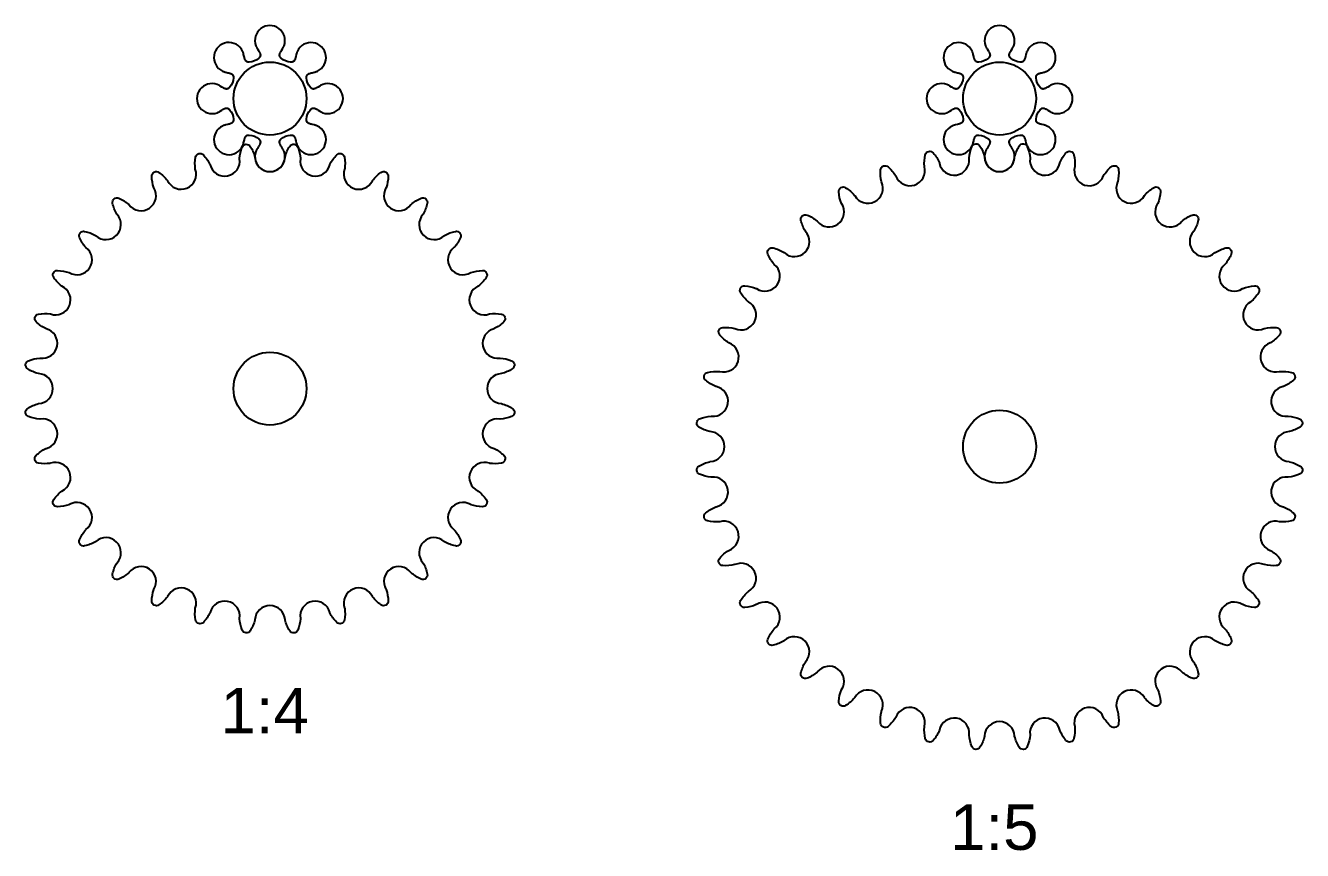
# Model space of a CAD drawing. Extents: x -10 to 1633, y -307 to 264.
# Drawn here: x 201.2 to 341.3, y -115.8 to -25.3 of the extents above; entities that cross this region are included whole.
import ezdxf

# ---------------------------------------------------------------- set-up
doc = ezdxf.new("R2010")
doc.units = 0
doc.layers.add('CNC_FRIENDLY_GEAR_COLLECTI', color=7, linetype='CONTINUOUS')
doc.styles.add('ARIAL_NORMAL', font='txt')

msp = doc.modelspace()

# ---------------------------------------------------------------- linework, layer by layer
at = {"layer": 'CNC_FRIENDLY_GEAR_COLLECTI'}
for points in [[(226.43, -39.1, 1.428148), (229.53, -39.1), (229.52, -39.06), (229.5, -39.02), (229.48, -38.98), (229.46, -38.94), (229.44, -38.89), (229.41, -38.85), (229.36, -38.76), (229.24, -38.57), (229.18, -38.48), (229.15, -38.43), (229.13, -38.38), (229.12, -38.36), (229.11, -38.33), (229.09, -38.31), (229.08, -38.28), (229.08, -38.26), (229.07, -38.24), (229.06, -38.21), (229.06, -38.2), (229.05, -38.19), (229.05, -38.18), (229.05, -38.17), (229.05, -38.16), (229.04, -38.14), (229.04, -38.13), (229.04, -38.12), (229.04, -38.11), (229.04, -38.1), (229.04, -38.09), (229.04, -38.08), (229.04, -38.07), (229.04, -38.06), (229.04, -38.05), (229.04, -38.04), (229.04, -38.02), (229.04, -38.01), (229.04, -38), (229.04, -37.99), (229.04, -37.98), (229.05, -37.97), (229.05, -37.96), (229.05, -37.95), (229.05, -37.94), (229.06, -37.94), (229.06, -37.93), (229.07, -37.92), (229.07, -37.91), (229.07, -37.9), (229.08, -37.89), (229.08, -37.88), (229.09, -37.87), (229.1, -37.86), (229.1, -37.85), (229.11, -37.85), (229.11, -37.84), (229.12, -37.83), (229.13, -37.82), (229.13, -37.81), (229.15, -37.8), (229.16, -37.78), (229.18, -37.76), (229.19, -37.75), (229.21, -37.73, -0.176327), (230.25, -37.3), (230.27, -37.3), (230.3, -37.3), (230.32, -37.3), (230.34, -37.3), (230.36, -37.3), (230.37, -37.3), (230.38, -37.31), (230.39, -37.31), (230.4, -37.31), (230.41, -37.31), (230.42, -37.31), (230.43, -37.32), (230.44, -37.32), (230.45, -37.32), (230.46, -37.32), (230.47, -37.33), (230.48, -37.33), (230.49, -37.33), (230.5, -37.34), (230.51, -37.34), (230.52, -37.35), (230.53, -37.35), (230.54, -37.36), (230.54, -37.36), (230.55, -37.37), (230.56, -37.37), (230.57, -37.38), (230.58, -37.39), (230.59, -37.39), (230.59, -37.4), (230.6, -37.41), (230.61, -37.42), (230.62, -37.42), (230.62, -37.43), (230.63, -37.44), (230.64, -37.45), (230.64, -37.46), (230.65, -37.47), (230.66, -37.48), (230.66, -37.48), (230.67, -37.49), (230.68, -37.5), (230.68, -37.51), (230.69, -37.52), (230.69, -37.54), (230.71, -37.56), (230.72, -37.58), (230.73, -37.6), (230.74, -37.63), (230.75, -37.65), (230.76, -37.68), (230.76, -37.7), (230.78, -37.76), (230.8, -37.81), (230.82, -37.92), (230.87, -38.14), (230.9, -38.24), (230.91, -38.28), (230.92, -38.33), (230.94, -38.37), (230.95, -38.42), (230.97, -38.46), (230.99, -38.5, 1.428148), (233.18, -36.31), (233.14, -36.29), (233.1, -36.27), (233.06, -36.25), (233.01, -36.24), (232.97, -36.23), (232.92, -36.21), (232.82, -36.19), (232.6, -36.14), (232.49, -36.11), (232.44, -36.1), (232.39, -36.08), (232.36, -36.07), (232.34, -36.06), (232.31, -36.05), (232.29, -36.04), (232.26, -36.03), (232.24, -36.02), (232.22, -36.01), (232.21, -36.01), (232.2, -36), (232.19, -35.99), (232.18, -35.99), (232.17, -35.98), (232.16, -35.97), (232.15, -35.97), (232.14, -35.96), (232.13, -35.95), (232.12, -35.95), (232.11, -35.94), (232.11, -35.93), (232.1, -35.93), (232.09, -35.92), (232.08, -35.91), (232.08, -35.9), (232.07, -35.89), (232.06, -35.89), (232.06, -35.88), (232.05, -35.87), (232.05, -35.86), (232.04, -35.85), (232.04, -35.84), (232.03, -35.83), (232.03, -35.83), (232.02, -35.82), (232.02, -35.81), (232.01, -35.8), (232.01, -35.79), (232.01, -35.78), (232, -35.77), (232, -35.76), (232, -35.75), (232, -35.74), (231.99, -35.73), (231.99, -35.72), (231.99, -35.71), (231.99, -35.7), (231.99, -35.69), (231.99, -35.68), (231.99, -35.66), (231.98, -35.63), (231.98, -35.61), (231.99, -35.59), (231.99, -35.57, -0.176327), (232.42, -34.53), (232.43, -34.51), (232.45, -34.49), (232.46, -34.48), (232.48, -34.46), (232.5, -34.45), (232.5, -34.44), (232.51, -34.44), (232.52, -34.43), (232.53, -34.42), (232.54, -34.42), (232.55, -34.41), (232.55, -34.41), (232.56, -34.4), (232.57, -34.4), (232.58, -34.39), (232.59, -34.39), (232.6, -34.38), (232.61, -34.38), (232.62, -34.37), (232.63, -34.37), (232.64, -34.37), (232.65, -34.37), (232.66, -34.36), (232.67, -34.36), (232.68, -34.36), (232.69, -34.36), (232.7, -34.36), (232.71, -34.35), (232.72, -34.35), (232.73, -34.35), (232.74, -34.35), (232.75, -34.35), (232.76, -34.35), (232.77, -34.35), (232.78, -34.35), (232.79, -34.36), (232.8, -34.36), (232.82, -34.36), (232.83, -34.36), (232.84, -34.36), (232.85, -34.36), (232.86, -34.37), (232.87, -34.37), (232.88, -34.37), (232.9, -34.38), (232.92, -34.38), (232.94, -34.39), (232.97, -34.4), (232.99, -34.41), (233.01, -34.42), (233.04, -34.43), (233.06, -34.45), (233.11, -34.47), (233.16, -34.5), (233.26, -34.56), (233.44, -34.68), (233.53, -34.73), (233.58, -34.75), (233.62, -34.78), (233.66, -34.8), (233.7, -34.82), (233.74, -34.83), (233.78, -34.85, 1.428148), (233.78, -31.75), (233.74, -31.76), (233.7, -31.78), (233.66, -31.8), (233.62, -31.82), (233.58, -31.84), (233.53, -31.87), (233.44, -31.92), (233.26, -32.04), (233.16, -32.1), (233.11, -32.13), (233.06, -32.15), (233.04, -32.16), (233.01, -32.18), (232.99, -32.19), (232.97, -32.2), (232.94, -32.21), (232.92, -32.21), (232.9, -32.22), (232.88, -32.23), (232.87, -32.23), (232.86, -32.23), (232.85, -32.23), (232.84, -32.24), (232.83, -32.24), (232.82, -32.24), (232.8, -32.24), (232.79, -32.24), (232.78, -32.24), (232.77, -32.25), (232.76, -32.25), (232.75, -32.25), (232.74, -32.25), (232.73, -32.25), (232.72, -32.24), (232.71, -32.24), (232.7, -32.24), (232.69, -32.24), (232.68, -32.24), (232.67, -32.24), (232.66, -32.24), (232.65, -32.23), (232.64, -32.23), (232.63, -32.23), (232.62, -32.22), (232.61, -32.22), (232.6, -32.22), (232.59, -32.21), (232.58, -32.21), (232.57, -32.2), (232.56, -32.2), (232.55, -32.19), (232.55, -32.19), (232.54, -32.18), (232.53, -32.17), (232.52, -32.17), (232.51, -32.16), (232.5, -32.16), (232.5, -32.15), (232.48, -32.13), (232.46, -32.12), (232.45, -32.1), (232.43, -32.09), (232.42, -32.07, -0.176327), (231.99, -31.03), (231.99, -31.01), (231.98, -30.99), (231.98, -30.96), (231.99, -30.94), (231.99, -30.92), (231.99, -30.91), (231.99, -30.9), (231.99, -30.89), (231.99, -30.88), (231.99, -30.87), (232, -30.86), (232, -30.85), (232, -30.84), (232, -30.83), (232.01, -30.82), (232.01, -30.81), (232.01, -30.8), (232.02, -30.79), (232.02, -30.78), (232.03, -30.77), (232.03, -30.76), (232.04, -30.75), (232.04, -30.75), (232.05, -30.74), (232.05, -30.73), (232.06, -30.72), (232.06, -30.71), (232.07, -30.7), (232.08, -30.7), (232.08, -30.69), (232.09, -30.68), (232.1, -30.67), (232.11, -30.67), (232.11, -30.66), (232.12, -30.65), (232.13, -30.64), (232.14, -30.64), (232.15, -30.63), (232.16, -30.62), (232.17, -30.62), (232.18, -30.61), (232.19, -30.6), (232.2, -30.6), (232.21, -30.59), (232.22, -30.59), (232.24, -30.58), (232.26, -30.56), (232.29, -30.55), (232.31, -30.54), (232.34, -30.53), (232.36, -30.53), (232.39, -30.52), (232.44, -30.5), (232.49, -30.49), (232.6, -30.46), (232.82, -30.41), (232.92, -30.39), (232.97, -30.37), (233.01, -30.36), (233.06, -30.34), (233.1, -30.33), (233.14, -30.31), (233.18, -30.29, 1.428148), (230.99, -28.1), (230.97, -28.14), (230.95, -28.18), (230.94, -28.22), (230.92, -28.27), (230.91, -28.31), (230.9, -28.36), (230.87, -28.46), (230.82, -28.68), (230.8, -28.79), (230.78, -28.84), (230.76, -28.9), (230.76, -28.92), (230.75, -28.95), (230.74, -28.97), (230.73, -29), (230.72, -29.02), (230.71, -29.04), (230.69, -29.06), (230.69, -29.07), (230.68, -29.08), (230.68, -29.09), (230.67, -29.1), (230.66, -29.11), (230.66, -29.12), (230.65, -29.13), (230.64, -29.14), (230.64, -29.15), (230.63, -29.16), (230.62, -29.17), (230.62, -29.18), (230.61, -29.18), (230.6, -29.19), (230.59, -29.2), (230.59, -29.2), (230.58, -29.21), (230.57, -29.22), (230.56, -29.22), (230.55, -29.23), (230.54, -29.24), (230.54, -29.24), (230.53, -29.25), (230.52, -29.25), (230.51, -29.26), (230.5, -29.26), (230.49, -29.26), (230.48, -29.27), (230.47, -29.27), (230.46, -29.27), (230.45, -29.28), (230.44, -29.28), (230.43, -29.28), (230.42, -29.29), (230.41, -29.29), (230.4, -29.29), (230.39, -29.29), (230.38, -29.29), (230.37, -29.29), (230.36, -29.29), (230.34, -29.3), (230.32, -29.3), (230.3, -29.3), (230.27, -29.3), (230.25, -29.3, -0.176327), (229.21, -28.86), (229.19, -28.85), (229.18, -28.83), (229.16, -28.82), (229.15, -28.8), (229.13, -28.79), (229.13, -28.78), (229.12, -28.77), (229.11, -28.76), (229.11, -28.75), (229.1, -28.74), (229.1, -28.74), (229.09, -28.73), (229.08, -28.72), (229.08, -28.71), (229.07, -28.7), (229.07, -28.69), (229.07, -28.68), (229.06, -28.67), (229.06, -28.66), (229.05, -28.65), (229.05, -28.64), (229.05, -28.63), (229.05, -28.62), (229.04, -28.61), (229.04, -28.6), (229.04, -28.59), (229.04, -28.58), (229.04, -28.57), (229.04, -28.56), (229.04, -28.55), (229.04, -28.54), (229.04, -28.53), (229.04, -28.52), (229.04, -28.51), (229.04, -28.5), (229.04, -28.49), (229.04, -28.48), (229.04, -28.47), (229.04, -28.45), (229.05, -28.44), (229.05, -28.43), (229.05, -28.42), (229.05, -28.41), (229.06, -28.4), (229.06, -28.39), (229.07, -28.36), (229.08, -28.34), (229.08, -28.31), (229.09, -28.29), (229.11, -28.27), (229.12, -28.24), (229.13, -28.22), (229.15, -28.17), (229.18, -28.12), (229.24, -28.02), (229.36, -27.84), (229.41, -27.75), (229.44, -27.7), (229.46, -27.66), (229.48, -27.62), (229.5, -27.58), (229.52, -27.54), (229.53, -27.5, 1.428148), (226.43, -27.5), (226.45, -27.54), (226.46, -27.58), (226.48, -27.62), (226.5, -27.66), (226.53, -27.7), (226.55, -27.75), (226.6, -27.84), (226.72, -28.02), (226.78, -28.12), (226.81, -28.17), (226.84, -28.22), (226.85, -28.24), (226.86, -28.27), (226.87, -28.29), (226.88, -28.31), (226.89, -28.34), (226.9, -28.36), (226.9, -28.39), (226.91, -28.4), (226.91, -28.41), (226.91, -28.42), (226.92, -28.43), (226.92, -28.44), (226.92, -28.45), (226.92, -28.47), (226.93, -28.48), (226.93, -28.49), (226.93, -28.5), (226.93, -28.51), (226.93, -28.52), (226.93, -28.53), (226.93, -28.54), (226.93, -28.55), (226.93, -28.56), (226.93, -28.57), (226.93, -28.58), (226.92, -28.59), (226.92, -28.6), (226.92, -28.61), (226.92, -28.62), (226.92, -28.63), (226.91, -28.64), (226.91, -28.65), (226.91, -28.66), (226.9, -28.67), (226.9, -28.68), (226.89, -28.69), (226.89, -28.7), (226.89, -28.71), (226.88, -28.72), (226.88, -28.73), (226.87, -28.74), (226.86, -28.74), (226.86, -28.75), (226.85, -28.76), (226.85, -28.77), (226.84, -28.78), (226.83, -28.79), (226.82, -28.8), (226.8, -28.82), (226.79, -28.83), (226.77, -28.85), (226.76, -28.86, -0.176327), (225.71, -29.3), (225.69, -29.3), (225.67, -29.3), (225.65, -29.3), (225.63, -29.3), (225.6, -29.29), (225.59, -29.29), (225.58, -29.29), (225.57, -29.29), (225.56, -29.29), (225.55, -29.29), (225.54, -29.29), (225.53, -29.28), (225.52, -29.28), (225.51, -29.28), (225.5, -29.27), (225.49, -29.27), (225.48, -29.27), (225.47, -29.26), (225.46, -29.26), (225.46, -29.26), (225.45, -29.25), (225.44, -29.25), (225.43, -29.24), (225.42, -29.24), (225.41, -29.23), (225.4, -29.22), (225.4, -29.22), (225.39, -29.21), (225.38, -29.2), (225.37, -29.2), (225.36, -29.19), (225.36, -29.18), (225.35, -29.18), (225.34, -29.17), (225.33, -29.16), (225.33, -29.15), (225.32, -29.14), (225.31, -29.13), (225.31, -29.12), (225.3, -29.11), (225.29, -29.1), (225.29, -29.09), (225.28, -29.08), (225.28, -29.07), (225.27, -29.06), (225.26, -29.04), (225.25, -29.02), (225.24, -29), (225.23, -28.97), (225.22, -28.95), (225.21, -28.92), (225.2, -28.9), (225.18, -28.84), (225.17, -28.79), (225.14, -28.68), (225.09, -28.46), (225.07, -28.36), (225.06, -28.31), (225.04, -28.27), (225.03, -28.22), (225.01, -28.18), (224.99, -28.14), (224.98, -28.1, 1.428148), (222.78, -30.29), (222.82, -30.31), (222.86, -30.33), (222.91, -30.34), (222.95, -30.36), (223, -30.37), (223.05, -30.39), (223.15, -30.41), (223.36, -30.46), (223.47, -30.49), (223.53, -30.5), (223.58, -30.52), (223.6, -30.53), (223.63, -30.53), (223.65, -30.54), (223.68, -30.55), (223.7, -30.56), (223.72, -30.58), (223.75, -30.59), (223.76, -30.59), (223.77, -30.6), (223.78, -30.6), (223.79, -30.61), (223.8, -30.62), (223.81, -30.62), (223.82, -30.63), (223.82, -30.64), (223.83, -30.64), (223.84, -30.65), (223.85, -30.66), (223.86, -30.67), (223.87, -30.67), (223.87, -30.68), (223.88, -30.69), (223.89, -30.7), (223.89, -30.7), (223.9, -30.71), (223.91, -30.72), (223.91, -30.73), (223.92, -30.74), (223.92, -30.75), (223.93, -30.75), (223.93, -30.76), (223.94, -30.77), (223.94, -30.78), (223.95, -30.79), (223.95, -30.8), (223.95, -30.81), (223.96, -30.82), (223.96, -30.83), (223.96, -30.84), (223.97, -30.85), (223.97, -30.86), (223.97, -30.87), (223.97, -30.88), (223.97, -30.89), (223.98, -30.9), (223.98, -30.91), (223.98, -30.92), (223.98, -30.94), (223.98, -30.96), (223.98, -30.99), (223.98, -31.01), (223.98, -31.03, -0.176327), (223.55, -32.07), (223.53, -32.09), (223.52, -32.1), (223.5, -32.12), (223.49, -32.13), (223.47, -32.15), (223.46, -32.16), (223.45, -32.16), (223.44, -32.17), (223.44, -32.17), (223.43, -32.18), (223.42, -32.19), (223.41, -32.19), (223.4, -32.2), (223.39, -32.2), (223.38, -32.21), (223.37, -32.21), (223.37, -32.22), (223.36, -32.22), (223.35, -32.22), (223.34, -32.23), (223.33, -32.23), (223.32, -32.23), (223.31, -32.24), (223.3, -32.24), (223.29, -32.24), (223.28, -32.24), (223.27, -32.24), (223.26, -32.24), (223.25, -32.24), (223.24, -32.25), (223.23, -32.25), (223.21, -32.25), (223.2, -32.25), (223.19, -32.25), (223.18, -32.24), (223.17, -32.24), (223.16, -32.24), (223.15, -32.24), (223.14, -32.24), (223.13, -32.24), (223.12, -32.23), (223.1, -32.23), (223.09, -32.23), (223.08, -32.23), (223.07, -32.22), (223.05, -32.21), (223.02, -32.21), (223, -32.2), (222.97, -32.19), (222.95, -32.18), (222.93, -32.16), (222.9, -32.15), (222.85, -32.13), (222.8, -32.1), (222.71, -32.04), (222.52, -31.92), (222.43, -31.87), (222.39, -31.84), (222.35, -31.82), (222.3, -31.8), (222.26, -31.78), (222.22, -31.76), (222.18, -31.75, 1.428148), (222.18, -34.85), (222.22, -34.83), (222.26, -34.82), (222.3, -34.8), (222.35, -34.78), (222.39, -34.75), (222.43, -34.73), (222.52, -34.68), (222.71, -34.56), (222.8, -34.5), (222.85, -34.47), (222.9, -34.45), (222.93, -34.43), (222.95, -34.42), (222.97, -34.41), (223, -34.4), (223.02, -34.39), (223.05, -34.38), (223.07, -34.38), (223.08, -34.37), (223.09, -34.37), (223.1, -34.37), (223.12, -34.36), (223.13, -34.36), (223.14, -34.36), (223.15, -34.36), (223.16, -34.36), (223.17, -34.36), (223.18, -34.35), (223.19, -34.35), (223.2, -34.35), (223.21, -34.35), (223.23, -34.35), (223.24, -34.35), (223.25, -34.35), (223.26, -34.35), (223.27, -34.36), (223.28, -34.36), (223.29, -34.36), (223.3, -34.36), (223.31, -34.36), (223.32, -34.37), (223.33, -34.37), (223.34, -34.37), (223.35, -34.37), (223.36, -34.38), (223.37, -34.38), (223.37, -34.39), (223.38, -34.39), (223.39, -34.4), (223.4, -34.4), (223.41, -34.41), (223.42, -34.41), (223.43, -34.42), (223.44, -34.42), (223.44, -34.43), (223.45, -34.44), (223.46, -34.44), (223.47, -34.45), (223.49, -34.46), (223.5, -34.48), (223.52, -34.49), (223.53, -34.51), (223.55, -34.53, -0.176327), (223.98, -35.57), (223.98, -35.59), (223.98, -35.61), (223.98, -35.63), (223.98, -35.66), (223.98, -35.68), (223.98, -35.69), (223.98, -35.7), (223.97, -35.71), (223.97, -35.72), (223.97, -35.73), (223.97, -35.74), (223.97, -35.75), (223.96, -35.76), (223.96, -35.77), (223.96, -35.78), (223.95, -35.79), (223.95, -35.8), (223.95, -35.81), (223.94, -35.82), (223.94, -35.83), (223.93, -35.83), (223.93, -35.84), (223.92, -35.85), (223.92, -35.86), (223.91, -35.87), (223.91, -35.88), (223.9, -35.89), (223.89, -35.89), (223.89, -35.9), (223.88, -35.91), (223.87, -35.92), (223.87, -35.93), (223.86, -35.93), (223.85, -35.94), (223.84, -35.95), (223.83, -35.95), (223.82, -35.96), (223.82, -35.97), (223.81, -35.97), (223.8, -35.98), (223.79, -35.99), (223.78, -35.99), (223.77, -36), (223.76, -36.01), (223.75, -36.01), (223.72, -36.02), (223.7, -36.03), (223.68, -36.04), (223.65, -36.05), (223.63, -36.06), (223.6, -36.07), (223.58, -36.08), (223.53, -36.1), (223.47, -36.11), (223.36, -36.14), (223.15, -36.19), (223.05, -36.21), (223, -36.23), (222.95, -36.24), (222.91, -36.25), (222.86, -36.27), (222.82, -36.29), (222.78, -36.31, 1.428148), (224.98, -38.5), (224.99, -38.46), (225.01, -38.42), (225.03, -38.37), (225.04, -38.33), (225.06, -38.28), (225.07, -38.24), (225.09, -38.14), (225.14, -37.92), (225.17, -37.81), (225.18, -37.76), (225.2, -37.7), (225.21, -37.68), (225.22, -37.65), (225.23, -37.63), (225.24, -37.6), (225.25, -37.58), (225.26, -37.56), (225.27, -37.54), (225.28, -37.52), (225.28, -37.51), (225.29, -37.5), (225.29, -37.49), (225.3, -37.48), (225.31, -37.48), (225.31, -37.47), (225.32, -37.46), (225.33, -37.45), (225.33, -37.44), (225.34, -37.43), (225.35, -37.42), (225.36, -37.42), (225.36, -37.41), (225.37, -37.4), (225.38, -37.39), (225.39, -37.39), (225.4, -37.38), (225.4, -37.37), (225.41, -37.37), (225.42, -37.36), (225.43, -37.36), (225.44, -37.35), (225.45, -37.35), (225.46, -37.34), (225.46, -37.34), (225.47, -37.33), (225.48, -37.33), (225.49, -37.33), (225.5, -37.32), (225.51, -37.32), (225.52, -37.32), (225.53, -37.32), (225.54, -37.31), (225.55, -37.31), (225.56, -37.31), (225.57, -37.31), (225.58, -37.31), (225.59, -37.3), (225.6, -37.3), (225.63, -37.3), (225.65, -37.3), (225.67, -37.3), (225.69, -37.3), (225.71, -37.3, -0.176327), (226.76, -37.73), (226.77, -37.75), (226.79, -37.76), (226.8, -37.78), (226.82, -37.8), (226.83, -37.81), (226.84, -37.82), (226.85, -37.83), (226.85, -37.84), (226.86, -37.85), (226.86, -37.85), (226.87, -37.86), (226.88, -37.87), (226.88, -37.88), (226.89, -37.89), (226.89, -37.9), (226.89, -37.91), (226.9, -37.92), (226.9, -37.93), (226.91, -37.94), (226.91, -37.94), (226.91, -37.95), (226.92, -37.96), (226.92, -37.97), (226.92, -37.98), (226.92, -37.99), (226.92, -38), (226.93, -38.01), (226.93, -38.02), (226.93, -38.04), (226.93, -38.05), (226.93, -38.06), (226.93, -38.07), (226.93, -38.08), (226.93, -38.09), (226.93, -38.1), (226.93, -38.11), (226.93, -38.12), (226.92, -38.13), (226.92, -38.14), (226.92, -38.16), (226.92, -38.17), (226.91, -38.18), (226.91, -38.19), (226.91, -38.2), (226.9, -38.21), (226.9, -38.24), (226.89, -38.26), (226.88, -38.28), (226.87, -38.31), (226.86, -38.33), (226.85, -38.36), (226.84, -38.38), (226.81, -38.43), (226.78, -38.48), (226.72, -38.57), (226.6, -38.76), (226.55, -38.85), (226.53, -38.89), (226.5, -38.94), (226.48, -38.98), (226.46, -39.02), (226.45, -39.06)], [(306.48, -39.1, 1.428148), (309.58, -39.1), (309.56, -39.06), (309.55, -39.02), (309.53, -38.98), (309.51, -38.94), (309.49, -38.89), (309.46, -38.85), (309.41, -38.76), (309.29, -38.57), (309.23, -38.48), (309.2, -38.43), (309.18, -38.38), (309.16, -38.36), (309.15, -38.33), (309.14, -38.31), (309.13, -38.28), (309.12, -38.26), (309.12, -38.24), (309.11, -38.21), (309.1, -38.2), (309.1, -38.19), (309.1, -38.18), (309.1, -38.17), (309.09, -38.16), (309.09, -38.14), (309.09, -38.13), (309.09, -38.12), (309.09, -38.11), (309.08, -38.1), (309.08, -38.09), (309.08, -38.08), (309.08, -38.07), (309.08, -38.06), (309.08, -38.05), (309.08, -38.04), (309.09, -38.02), (309.09, -38.01), (309.09, -38), (309.09, -37.99), (309.09, -37.98), (309.09, -37.97), (309.1, -37.96), (309.1, -37.95), (309.1, -37.94), (309.11, -37.94), (309.11, -37.93), (309.11, -37.92), (309.12, -37.91), (309.12, -37.9), (309.13, -37.89), (309.13, -37.88), (309.14, -37.87), (309.14, -37.86), (309.15, -37.85), (309.15, -37.85), (309.16, -37.84), (309.17, -37.83), (309.17, -37.82), (309.18, -37.81), (309.19, -37.8), (309.21, -37.78), (309.22, -37.76), (309.24, -37.75), (309.26, -37.73, -0.176327), (310.3, -37.3), (310.32, -37.3), (310.34, -37.3), (310.36, -37.3), (310.39, -37.3), (310.41, -37.3), (310.42, -37.3), (310.43, -37.31), (310.44, -37.31), (310.45, -37.31), (310.46, -37.31), (310.47, -37.31), (310.48, -37.32), (310.49, -37.32), (310.5, -37.32), (310.51, -37.32), (310.52, -37.33), (310.53, -37.33), (310.54, -37.33), (310.55, -37.34), (310.56, -37.34), (310.57, -37.35), (310.57, -37.35), (310.58, -37.36), (310.59, -37.36), (310.6, -37.37), (310.61, -37.37), (310.62, -37.38), (310.63, -37.39), (310.63, -37.39), (310.64, -37.4), (310.65, -37.41), (310.66, -37.42), (310.66, -37.42), (310.67, -37.43), (310.68, -37.44), (310.69, -37.45), (310.69, -37.46), (310.7, -37.47), (310.71, -37.48), (310.71, -37.48), (310.72, -37.49), (310.72, -37.5), (310.73, -37.51), (310.74, -37.52), (310.74, -37.54), (310.75, -37.56), (310.76, -37.58), (310.78, -37.6), (310.78, -37.63), (310.79, -37.65), (310.8, -37.68), (310.81, -37.7), (310.83, -37.76), (310.84, -37.81), (310.87, -37.92), (310.92, -38.14), (310.94, -38.24), (310.96, -38.28), (310.97, -38.33), (310.99, -38.37), (311, -38.42), (311.02, -38.46), (311.04, -38.5, 1.428148), (313.23, -36.31), (313.19, -36.29), (313.15, -36.27), (313.11, -36.25), (313.06, -36.24), (313.02, -36.23), (312.97, -36.21), (312.87, -36.19), (312.65, -36.14), (312.54, -36.11), (312.49, -36.1), (312.43, -36.08), (312.41, -36.07), (312.38, -36.06), (312.36, -36.05), (312.33, -36.04), (312.31, -36.03), (312.29, -36.02), (312.27, -36.01), (312.26, -36.01), (312.25, -36), (312.24, -35.99), (312.23, -35.99), (312.22, -35.98), (312.21, -35.97), (312.2, -35.97), (312.19, -35.96), (312.18, -35.95), (312.17, -35.95), (312.16, -35.94), (312.15, -35.93), (312.15, -35.93), (312.14, -35.92), (312.13, -35.91), (312.12, -35.9), (312.12, -35.89), (312.11, -35.89), (312.1, -35.88), (312.1, -35.87), (312.09, -35.86), (312.09, -35.85), (312.08, -35.84), (312.08, -35.83), (312.07, -35.83), (312.07, -35.82), (312.06, -35.81), (312.06, -35.8), (312.06, -35.79), (312.05, -35.78), (312.05, -35.77), (312.05, -35.76), (312.05, -35.75), (312.04, -35.74), (312.04, -35.73), (312.04, -35.72), (312.04, -35.71), (312.04, -35.7), (312.04, -35.69), (312.03, -35.68), (312.03, -35.66), (312.03, -35.63), (312.03, -35.61), (312.03, -35.59), (312.03, -35.57, -0.176327), (312.47, -34.53), (312.48, -34.51), (312.5, -34.49), (312.51, -34.48), (312.53, -34.46), (312.54, -34.45), (312.55, -34.44), (312.56, -34.44), (312.57, -34.43), (312.58, -34.42), (312.58, -34.42), (312.59, -34.41), (312.6, -34.41), (312.61, -34.4), (312.62, -34.4), (312.63, -34.39), (312.64, -34.39), (312.65, -34.38), (312.66, -34.38), (312.67, -34.37), (312.68, -34.37), (312.69, -34.37), (312.7, -34.37), (312.7, -34.36), (312.71, -34.36), (312.72, -34.36), (312.74, -34.36), (312.75, -34.36), (312.76, -34.35), (312.77, -34.35), (312.78, -34.35), (312.79, -34.35), (312.8, -34.35), (312.81, -34.35), (312.82, -34.35), (312.83, -34.35), (312.84, -34.36), (312.85, -34.36), (312.86, -34.36), (312.87, -34.36), (312.89, -34.36), (312.9, -34.36), (312.91, -34.37), (312.92, -34.37), (312.93, -34.37), (312.94, -34.38), (312.97, -34.38), (312.99, -34.39), (313.01, -34.4), (313.04, -34.41), (313.06, -34.42), (313.09, -34.43), (313.11, -34.45), (313.16, -34.47), (313.21, -34.5), (313.31, -34.56), (313.49, -34.68), (313.58, -34.73), (313.62, -34.75), (313.67, -34.78), (313.71, -34.8), (313.75, -34.82), (313.79, -34.83), (313.83, -34.85, 1.428148), (313.83, -31.75), (313.79, -31.76), (313.75, -31.78), (313.71, -31.8), (313.67, -31.82), (313.62, -31.84), (313.58, -31.87), (313.49, -31.92), (313.31, -32.04), (313.21, -32.1), (313.16, -32.13), (313.11, -32.15), (313.09, -32.16), (313.06, -32.18), (313.04, -32.19), (313.01, -32.2), (312.99, -32.21), (312.97, -32.21), (312.94, -32.22), (312.93, -32.23), (312.92, -32.23), (312.91, -32.23), (312.9, -32.23), (312.89, -32.24), (312.87, -32.24), (312.86, -32.24), (312.85, -32.24), (312.84, -32.24), (312.83, -32.24), (312.82, -32.25), (312.81, -32.25), (312.8, -32.25), (312.79, -32.25), (312.78, -32.25), (312.77, -32.24), (312.76, -32.24), (312.75, -32.24), (312.74, -32.24), (312.72, -32.24), (312.71, -32.24), (312.7, -32.24), (312.7, -32.23), (312.69, -32.23), (312.68, -32.23), (312.67, -32.22), (312.66, -32.22), (312.65, -32.22), (312.64, -32.21), (312.63, -32.21), (312.62, -32.2), (312.61, -32.2), (312.6, -32.19), (312.59, -32.19), (312.58, -32.18), (312.58, -32.17), (312.57, -32.17), (312.56, -32.16), (312.55, -32.16), (312.54, -32.15), (312.53, -32.13), (312.51, -32.12), (312.5, -32.1), (312.48, -32.09), (312.47, -32.07, -0.176327), (312.03, -31.03), (312.03, -31.01), (312.03, -30.99), (312.03, -30.96), (312.03, -30.94), (312.03, -30.92), (312.04, -30.91), (312.04, -30.9), (312.04, -30.89), (312.04, -30.88), (312.04, -30.87), (312.04, -30.86), (312.05, -30.85), (312.05, -30.84), (312.05, -30.83), (312.05, -30.82), (312.06, -30.81), (312.06, -30.8), (312.06, -30.79), (312.07, -30.78), (312.07, -30.77), (312.08, -30.76), (312.08, -30.75), (312.09, -30.75), (312.09, -30.74), (312.1, -30.73), (312.1, -30.72), (312.11, -30.71), (312.12, -30.7), (312.12, -30.7), (312.13, -30.69), (312.14, -30.68), (312.15, -30.67), (312.15, -30.67), (312.16, -30.66), (312.17, -30.65), (312.18, -30.64), (312.19, -30.64), (312.2, -30.63), (312.21, -30.62), (312.22, -30.62), (312.23, -30.61), (312.24, -30.6), (312.25, -30.6), (312.26, -30.59), (312.27, -30.59), (312.29, -30.58), (312.31, -30.56), (312.33, -30.55), (312.36, -30.54), (312.38, -30.53), (312.41, -30.53), (312.43, -30.52), (312.49, -30.5), (312.54, -30.49), (312.65, -30.46), (312.87, -30.41), (312.97, -30.39), (313.02, -30.37), (313.06, -30.36), (313.11, -30.34), (313.15, -30.33), (313.19, -30.31), (313.23, -30.29, 1.428148), (311.04, -28.1), (311.02, -28.14), (311, -28.18), (310.99, -28.22), (310.97, -28.27), (310.96, -28.31), (310.94, -28.36), (310.92, -28.46), (310.87, -28.68), (310.84, -28.79), (310.83, -28.84), (310.81, -28.9), (310.8, -28.92), (310.79, -28.95), (310.78, -28.97), (310.78, -29), (310.76, -29.02), (310.75, -29.04), (310.74, -29.06), (310.74, -29.07), (310.73, -29.08), (310.72, -29.09), (310.72, -29.1), (310.71, -29.11), (310.71, -29.12), (310.7, -29.13), (310.69, -29.14), (310.69, -29.15), (310.68, -29.16), (310.67, -29.17), (310.66, -29.18), (310.66, -29.18), (310.65, -29.19), (310.64, -29.2), (310.63, -29.2), (310.63, -29.21), (310.62, -29.22), (310.61, -29.22), (310.6, -29.23), (310.59, -29.24), (310.58, -29.24), (310.57, -29.25), (310.57, -29.25), (310.56, -29.26), (310.55, -29.26), (310.54, -29.26), (310.53, -29.27), (310.52, -29.27), (310.51, -29.27), (310.5, -29.28), (310.49, -29.28), (310.48, -29.28), (310.47, -29.29), (310.46, -29.29), (310.45, -29.29), (310.44, -29.29), (310.43, -29.29), (310.42, -29.29), (310.41, -29.29), (310.39, -29.3), (310.36, -29.3), (310.34, -29.3), (310.32, -29.3), (310.3, -29.3, -0.176327), (309.26, -28.86), (309.24, -28.85), (309.22, -28.83), (309.21, -28.82), (309.19, -28.8), (309.18, -28.79), (309.17, -28.78), (309.17, -28.77), (309.16, -28.76), (309.15, -28.75), (309.15, -28.74), (309.14, -28.74), (309.14, -28.73), (309.13, -28.72), (309.13, -28.71), (309.12, -28.7), (309.12, -28.69), (309.11, -28.68), (309.11, -28.67), (309.11, -28.66), (309.1, -28.65), (309.1, -28.64), (309.1, -28.63), (309.09, -28.62), (309.09, -28.61), (309.09, -28.6), (309.09, -28.59), (309.09, -28.58), (309.09, -28.57), (309.08, -28.56), (309.08, -28.55), (309.08, -28.54), (309.08, -28.53), (309.08, -28.52), (309.08, -28.51), (309.08, -28.5), (309.09, -28.49), (309.09, -28.48), (309.09, -28.47), (309.09, -28.45), (309.09, -28.44), (309.1, -28.43), (309.1, -28.42), (309.1, -28.41), (309.1, -28.4), (309.11, -28.39), (309.12, -28.36), (309.12, -28.34), (309.13, -28.31), (309.14, -28.29), (309.15, -28.27), (309.16, -28.24), (309.18, -28.22), (309.2, -28.17), (309.23, -28.12), (309.29, -28.02), (309.41, -27.84), (309.46, -27.75), (309.49, -27.7), (309.51, -27.66), (309.53, -27.62), (309.55, -27.58), (309.56, -27.54), (309.58, -27.5, 1.428148), (306.48, -27.5), (306.5, -27.54), (306.51, -27.58), (306.53, -27.62), (306.55, -27.66), (306.57, -27.7), (306.6, -27.75), (306.65, -27.84), (306.77, -28.02), (306.83, -28.12), (306.86, -28.17), (306.88, -28.22), (306.9, -28.24), (306.91, -28.27), (306.92, -28.29), (306.93, -28.31), (306.94, -28.34), (306.95, -28.36), (306.95, -28.39), (306.96, -28.4), (306.96, -28.41), (306.96, -28.42), (306.96, -28.43), (306.97, -28.44), (306.97, -28.45), (306.97, -28.47), (306.97, -28.48), (306.97, -28.49), (306.98, -28.5), (306.98, -28.51), (306.98, -28.52), (306.98, -28.53), (306.98, -28.54), (306.98, -28.55), (306.98, -28.56), (306.98, -28.57), (306.97, -28.58), (306.97, -28.59), (306.97, -28.6), (306.97, -28.61), (306.97, -28.62), (306.96, -28.63), (306.96, -28.64), (306.96, -28.65), (306.95, -28.66), (306.95, -28.67), (306.95, -28.68), (306.94, -28.69), (306.94, -28.7), (306.93, -28.71), (306.93, -28.72), (306.92, -28.73), (306.92, -28.74), (306.91, -28.74), (306.91, -28.75), (306.9, -28.76), (306.89, -28.77), (306.89, -28.78), (306.88, -28.79), (306.87, -28.8), (306.85, -28.82), (306.84, -28.83), (306.82, -28.85), (306.8, -28.86, -0.176327), (305.76, -29.3), (305.74, -29.3), (305.72, -29.3), (305.7, -29.3), (305.67, -29.3), (305.65, -29.29), (305.64, -29.29), (305.63, -29.29), (305.62, -29.29), (305.61, -29.29), (305.6, -29.29), (305.59, -29.29), (305.58, -29.28), (305.57, -29.28), (305.56, -29.28), (305.55, -29.27), (305.54, -29.27), (305.53, -29.27), (305.52, -29.26), (305.51, -29.26), (305.5, -29.26), (305.49, -29.25), (305.49, -29.25), (305.48, -29.24), (305.47, -29.24), (305.46, -29.23), (305.45, -29.22), (305.44, -29.22), (305.43, -29.21), (305.43, -29.2), (305.42, -29.2), (305.41, -29.19), (305.4, -29.18), (305.4, -29.18), (305.39, -29.17), (305.38, -29.16), (305.37, -29.15), (305.37, -29.14), (305.36, -29.13), (305.35, -29.12), (305.35, -29.11), (305.34, -29.1), (305.34, -29.09), (305.33, -29.08), (305.32, -29.07), (305.32, -29.06), (305.31, -29.04), (305.3, -29.02), (305.29, -29), (305.28, -28.97), (305.27, -28.95), (305.26, -28.92), (305.25, -28.9), (305.23, -28.84), (305.22, -28.79), (305.19, -28.68), (305.14, -28.46), (305.12, -28.36), (305.1, -28.31), (305.09, -28.27), (305.07, -28.22), (305.06, -28.18), (305.04, -28.14), (305.02, -28.1, 1.428148), (302.83, -30.29), (302.87, -30.31), (302.91, -30.33), (302.95, -30.34), (303, -30.36), (303.05, -30.37), (303.09, -30.39), (303.19, -30.41), (303.41, -30.46), (303.52, -30.49), (303.57, -30.5), (303.63, -30.52), (303.65, -30.53), (303.68, -30.53), (303.7, -30.54), (303.73, -30.55), (303.75, -30.56), (303.77, -30.58), (303.79, -30.59), (303.8, -30.59), (303.81, -30.6), (303.83, -30.6), (303.83, -30.61), (303.84, -30.62), (303.85, -30.62), (303.86, -30.63), (303.87, -30.64), (303.88, -30.64), (303.89, -30.65), (303.9, -30.66), (303.91, -30.67), (303.91, -30.67), (303.92, -30.68), (303.93, -30.69), (303.94, -30.7), (303.94, -30.7), (303.95, -30.71), (303.96, -30.72), (303.96, -30.73), (303.97, -30.74), (303.97, -30.75), (303.98, -30.75), (303.98, -30.76), (303.99, -30.77), (303.99, -30.78), (304, -30.79), (304, -30.8), (304, -30.81), (304.01, -30.82), (304.01, -30.83), (304.01, -30.84), (304.01, -30.85), (304.02, -30.86), (304.02, -30.87), (304.02, -30.88), (304.02, -30.89), (304.02, -30.9), (304.02, -30.91), (304.03, -30.92), (304.03, -30.94), (304.03, -30.96), (304.03, -30.99), (304.03, -31.01), (304.03, -31.03, -0.176327), (303.59, -32.07), (303.58, -32.09), (303.56, -32.1), (303.55, -32.12), (303.53, -32.13), (303.52, -32.15), (303.51, -32.16), (303.5, -32.16), (303.49, -32.17), (303.48, -32.17), (303.48, -32.18), (303.47, -32.19), (303.46, -32.19), (303.45, -32.2), (303.44, -32.2), (303.43, -32.21), (303.42, -32.21), (303.41, -32.22), (303.4, -32.22), (303.39, -32.22), (303.38, -32.23), (303.37, -32.23), (303.37, -32.23), (303.36, -32.24), (303.35, -32.24), (303.34, -32.24), (303.33, -32.24), (303.31, -32.24), (303.3, -32.24), (303.29, -32.24), (303.28, -32.25), (303.27, -32.25), (303.26, -32.25), (303.25, -32.25), (303.24, -32.25), (303.23, -32.24), (303.22, -32.24), (303.21, -32.24), (303.2, -32.24), (303.19, -32.24), (303.17, -32.24), (303.16, -32.23), (303.15, -32.23), (303.14, -32.23), (303.13, -32.23), (303.12, -32.22), (303.09, -32.21), (303.07, -32.21), (303.05, -32.2), (303.02, -32.19), (303, -32.18), (302.97, -32.16), (302.95, -32.15), (302.9, -32.13), (302.85, -32.1), (302.76, -32.04), (302.57, -31.92), (302.48, -31.87), (302.44, -31.84), (302.39, -31.82), (302.35, -31.8), (302.31, -31.78), (302.27, -31.76), (302.23, -31.75, 1.428148), (302.23, -34.85), (302.27, -34.83), (302.31, -34.82), (302.35, -34.8), (302.39, -34.78), (302.44, -34.75), (302.48, -34.73), (302.57, -34.68), (302.76, -34.56), (302.85, -34.5), (302.9, -34.47), (302.95, -34.45), (302.97, -34.43), (303, -34.42), (303.02, -34.41), (303.05, -34.4), (303.07, -34.39), (303.09, -34.38), (303.12, -34.38), (303.13, -34.37), (303.14, -34.37), (303.15, -34.37), (303.16, -34.36), (303.17, -34.36), (303.19, -34.36), (303.2, -34.36), (303.21, -34.36), (303.22, -34.36), (303.23, -34.35), (303.24, -34.35), (303.25, -34.35), (303.26, -34.35), (303.27, -34.35), (303.28, -34.35), (303.29, -34.35), (303.3, -34.35), (303.31, -34.36), (303.33, -34.36), (303.34, -34.36), (303.35, -34.36), (303.36, -34.36), (303.37, -34.37), (303.37, -34.37), (303.38, -34.37), (303.39, -34.37), (303.4, -34.38), (303.41, -34.38), (303.42, -34.39), (303.43, -34.39), (303.44, -34.4), (303.45, -34.4), (303.46, -34.41), (303.47, -34.41), (303.48, -34.42), (303.48, -34.42), (303.49, -34.43), (303.5, -34.44), (303.51, -34.44), (303.52, -34.45), (303.53, -34.46), (303.55, -34.48), (303.56, -34.49), (303.58, -34.51), (303.59, -34.53, -0.176327), (304.03, -35.57), (304.03, -35.59), (304.03, -35.61), (304.03, -35.63), (304.03, -35.66), (304.03, -35.68), (304.02, -35.69), (304.02, -35.7), (304.02, -35.71), (304.02, -35.72), (304.02, -35.73), (304.02, -35.74), (304.01, -35.75), (304.01, -35.76), (304.01, -35.77), (304.01, -35.78), (304, -35.79), (304, -35.8), (304, -35.81), (303.99, -35.82), (303.99, -35.83), (303.98, -35.83), (303.98, -35.84), (303.97, -35.85), (303.97, -35.86), (303.96, -35.87), (303.96, -35.88), (303.95, -35.89), (303.94, -35.89), (303.94, -35.9), (303.93, -35.91), (303.92, -35.92), (303.91, -35.93), (303.91, -35.93), (303.9, -35.94), (303.89, -35.95), (303.88, -35.95), (303.87, -35.96), (303.86, -35.97), (303.85, -35.97), (303.84, -35.98), (303.83, -35.99), (303.83, -35.99), (303.81, -36), (303.8, -36.01), (303.79, -36.01), (303.77, -36.02), (303.75, -36.03), (303.73, -36.04), (303.7, -36.05), (303.68, -36.06), (303.65, -36.07), (303.63, -36.08), (303.57, -36.1), (303.52, -36.11), (303.41, -36.14), (303.19, -36.19), (303.09, -36.21), (303.05, -36.23), (303, -36.24), (302.95, -36.25), (302.91, -36.27), (302.87, -36.29), (302.83, -36.31, 1.428148), (305.02, -38.5), (305.04, -38.46), (305.06, -38.42), (305.07, -38.37), (305.09, -38.33), (305.1, -38.28), (305.12, -38.24), (305.14, -38.14), (305.19, -37.92), (305.22, -37.81), (305.23, -37.76), (305.25, -37.7), (305.26, -37.68), (305.27, -37.65), (305.28, -37.63), (305.29, -37.6), (305.3, -37.58), (305.31, -37.56), (305.32, -37.54), (305.32, -37.52), (305.33, -37.51), (305.34, -37.5), (305.34, -37.49), (305.35, -37.48), (305.35, -37.48), (305.36, -37.47), (305.37, -37.46), (305.37, -37.45), (305.38, -37.44), (305.39, -37.43), (305.4, -37.42), (305.4, -37.42), (305.41, -37.41), (305.42, -37.4), (305.43, -37.39), (305.43, -37.39), (305.44, -37.38), (305.45, -37.37), (305.46, -37.37), (305.47, -37.36), (305.48, -37.36), (305.49, -37.35), (305.49, -37.35), (305.5, -37.34), (305.51, -37.34), (305.52, -37.33), (305.53, -37.33), (305.54, -37.33), (305.55, -37.32), (305.56, -37.32), (305.57, -37.32), (305.58, -37.32), (305.59, -37.31), (305.6, -37.31), (305.61, -37.31), (305.62, -37.31), (305.63, -37.31), (305.64, -37.3), (305.65, -37.3), (305.67, -37.3), (305.7, -37.3), (305.72, -37.3), (305.74, -37.3), (305.76, -37.3, -0.176327), (306.8, -37.73), (306.82, -37.75), (306.84, -37.76), (306.85, -37.78), (306.87, -37.8), (306.88, -37.81), (306.89, -37.82), (306.89, -37.83), (306.9, -37.84), (306.91, -37.85), (306.91, -37.85), (306.92, -37.86), (306.92, -37.87), (306.93, -37.88), (306.93, -37.89), (306.94, -37.9), (306.94, -37.91), (306.95, -37.92), (306.95, -37.93), (306.95, -37.94), (306.96, -37.94), (306.96, -37.95), (306.96, -37.96), (306.97, -37.97), (306.97, -37.98), (306.97, -37.99), (306.97, -38), (306.97, -38.01), (306.98, -38.02), (306.98, -38.04), (306.98, -38.05), (306.98, -38.06), (306.98, -38.07), (306.98, -38.08), (306.98, -38.09), (306.98, -38.1), (306.97, -38.11), (306.97, -38.12), (306.97, -38.13), (306.97, -38.14), (306.97, -38.16), (306.96, -38.17), (306.96, -38.18), (306.96, -38.19), (306.96, -38.2), (306.95, -38.21), (306.95, -38.24), (306.94, -38.26), (306.93, -38.28), (306.92, -38.31), (306.91, -38.33), (306.9, -38.36), (306.88, -38.38), (306.86, -38.43), (306.83, -38.48), (306.77, -38.57), (306.65, -38.76), (306.6, -38.85), (306.57, -38.89), (306.55, -38.94), (306.53, -38.98), (306.51, -39.02), (306.5, -39.06)], [(219.79, -89.21, 0.951541), (216.75, -87.95), (216.73, -87.97, -0.081657), (215.8, -88.86, -0.623119), (215.02, -88.44, -0.081657), (215.24, -87.18), (215.25, -87.15, 0.951541), (212.51, -85.32), (212.49, -85.34, -0.081657), (211.41, -86.03, -0.623119), (210.72, -85.46, -0.081657), (211.18, -84.27), (211.2, -84.24, 0.951541), (208.87, -81.91), (208.84, -81.93, -0.081657), (207.65, -82.39, -0.623119), (207.08, -81.71, -0.081657), (207.77, -80.62), (207.79, -80.6, 0.951541), (205.96, -77.86), (205.94, -77.87, -0.081657), (204.67, -78.09, -0.623119), (204.25, -77.31, -0.081657), (205.14, -76.38), (205.16, -76.37, 0.951541), (203.9, -73.32), (203.87, -73.33, -0.081657), (202.59, -73.3, -0.623119), (202.33, -72.45, -0.081657), (203.38, -71.71), (203.41, -71.7, 0.951541), (202.77, -68.47), (202.74, -68.47, -0.081657), (201.49, -68.19, -0.623119), (201.4, -67.3, -0.081657), (202.57, -66.78), (202.6, -66.78, 0.951541), (202.6, -63.48), (202.57, -63.48, -0.081657), (201.4, -62.96, -0.623119), (201.49, -62.07, -0.081657), (202.74, -61.79), (202.77, -61.79, 0.951541), (203.41, -58.56), (203.38, -58.55, -0.081657), (202.33, -57.81, -0.623119), (202.59, -56.96, -0.081657), (203.87, -56.93), (203.9, -56.94, 0.951541), (205.16, -53.89), (205.14, -53.88, -0.081657), (204.25, -52.95, -0.623119), (204.67, -52.17, -0.081657), (205.94, -52.39), (205.96, -52.4, 0.951541), (207.79, -49.66), (207.77, -49.64, -0.081657), (207.08, -48.55, -0.623119), (207.65, -47.87, -0.081657), (208.84, -48.33), (208.87, -48.35, 0.951541), (211.2, -46.02), (211.18, -45.99, -0.081657), (210.72, -44.8, -0.623119), (211.41, -44.23, -0.081657), (212.49, -44.92), (212.51, -44.94, 0.951541), (215.25, -43.11), (215.24, -43.08, -0.081657), (215.02, -41.82, -0.623119), (215.8, -41.4, -0.081657), (216.73, -42.29), (216.75, -42.31, 0.951541), (219.79, -41.05), (219.79, -41.02, -0.081657), (219.82, -39.74, -0.623119), (220.67, -39.48, -0.081657), (221.4, -40.53), (221.41, -40.56, 0.951541), (224.65, -39.91), (224.65, -39.88, -0.081657), (224.93, -38.63, -0.623119), (225.81, -38.55, -0.081657), (226.33, -39.72), (226.33, -39.75, 0.951541), (229.63, -39.75), (229.64, -39.72, -0.081657), (230.15, -38.55, -0.623119), (231.04, -38.63, -0.081657), (231.32, -39.88), (231.32, -39.91, 0.951541), (234.55, -40.56), (234.56, -40.53, -0.081657), (235.3, -39.48, -0.623119), (236.15, -39.74, -0.081657), (236.18, -41.02), (236.17, -41.05, 0.951541), (239.22, -42.31), (239.23, -42.29, -0.081657), (240.16, -41.4, -0.623119), (240.95, -41.82, -0.081657), (240.73, -43.08), (240.71, -43.11, 0.951541), (243.45, -44.94), (243.47, -44.92, -0.081657), (244.56, -44.23, -0.623119), (245.24, -44.8, -0.081657), (244.78, -45.99), (244.77, -46.02, 0.951541), (247.1, -48.35), (247.12, -48.33, -0.081657), (248.32, -47.87, -0.623119), (248.88, -48.55, -0.081657), (248.19, -49.64), (248.17, -49.66, 0.951541), (250, -52.4), (250.03, -52.39, -0.081657), (251.29, -52.17, -0.623119), (251.71, -52.95, -0.081657), (250.83, -53.88), (250.8, -53.89, 0.951541), (252.06, -56.94), (252.09, -56.93, -0.081657), (253.37, -56.96, -0.623119), (253.63, -57.81, -0.081657), (252.58, -58.55), (252.56, -58.56, 0.951541), (253.2, -61.79), (253.23, -61.79, -0.081657), (254.48, -62.07, -0.623119), (254.57, -62.96, -0.081657), (253.39, -63.48), (253.37, -63.48, 0.951541), (253.37, -66.78), (253.39, -66.78, -0.081657), (254.57, -67.3, -0.623119), (254.48, -68.19, -0.081657), (253.23, -68.47), (253.2, -68.47, 0.951541), (252.56, -71.7), (252.58, -71.71, -0.081657), (253.63, -72.45, -0.623119), (253.37, -73.3, -0.081657), (252.09, -73.33), (252.06, -73.32, 0.951541), (250.8, -76.37), (250.83, -76.38, -0.081657), (251.71, -77.31, -0.623119), (251.29, -78.09, -0.081657), (250.03, -77.87), (250, -77.86, 0.951541), (248.17, -80.6), (248.19, -80.62, -0.081657), (248.88, -81.71, -0.623119), (248.32, -82.39, -0.081657), (247.12, -81.93), (247.1, -81.91, 0.951541), (244.77, -84.24), (244.78, -84.27, -0.081657), (245.24, -85.46, -0.623119), (244.56, -86.03, -0.081657), (243.47, -85.34), (243.45, -85.32, 0.951541), (240.71, -87.15), (240.73, -87.18, -0.081657), (240.95, -88.44, -0.623119), (240.16, -88.86, -0.081657), (239.23, -87.97), (239.22, -87.95, 0.951541), (236.17, -89.21), (236.18, -89.24, -0.081657), (236.15, -90.52, -0.623119), (235.3, -90.78, -0.081657), (234.56, -89.73), (234.55, -89.7, 0.951541), (231.32, -90.35), (231.32, -90.38, -0.081657), (231.04, -91.63, -0.623119), (230.15, -91.71, -0.081657), (229.64, -90.54), (229.63, -90.51, 0.951541), (226.33, -90.51), (226.33, -90.54, -0.081657), (225.81, -91.71, -0.623119), (224.93, -91.63, -0.081657), (224.65, -90.38), (224.65, -90.35, 0.951541), (221.41, -89.7), (221.4, -89.73, -0.081657), (220.67, -90.78, -0.623119), (219.82, -90.52, -0.081657), (219.79, -89.24)], [(286.23, -96.34, -0.077823), (286.72, -95.14), (286.74, -95.12, 0.956574), (284.41, -92.79), (284.38, -92.8, -0.077823), (283.19, -93.3, -0.630285), (282.61, -92.62, -0.077823), (283.29, -91.52), (283.31, -91.5, 0.956574), (281.37, -88.83), (281.34, -88.84, -0.077823), (280.08, -89.14, -0.630285), (279.62, -88.38, -0.077823), (280.46, -87.4), (280.48, -87.38, 0.956574), (278.99, -84.45), (278.96, -84.45, -0.077823), (277.67, -84.56, -0.630285), (277.33, -83.73, -0.077823), (278.31, -82.89), (278.34, -82.88, 0.956574), (277.32, -79.74), (277.29, -79.75, -0.077823), (276, -79.65, -0.630285), (275.79, -78.78, -0.077823), (276.89, -78.1), (276.92, -78.09, 0.956574), (276.41, -74.84), (276.37, -74.84, -0.077823), (275.12, -74.53, -0.630285), (275.05, -73.64, -0.077823), (276.24, -73.15), (276.27, -73.14, 0.956574), (276.27, -69.85), (276.24, -69.84, -0.077823), (275.05, -69.35, -0.630285), (275.12, -68.46, -0.077823), (276.37, -68.16), (276.41, -68.16, 0.956574), (276.92, -64.9), (276.89, -64.89, -0.077823), (275.79, -64.22, -0.630285), (276, -63.35, -0.077823), (277.29, -63.25), (277.32, -63.25, 0.956574), (278.34, -60.11), (278.31, -60.1, -0.077823), (277.33, -59.26, -0.630285), (277.67, -58.44, -0.077823), (278.96, -58.54), (278.99, -58.55, 0.956574), (280.48, -55.61), (280.46, -55.59, -0.077823), (279.62, -54.61, -0.630285), (280.08, -53.85, -0.077823), (281.34, -54.15), (281.37, -54.16, 0.956574), (283.31, -51.5), (283.29, -51.47, -0.077823), (282.61, -50.37, -0.630285), (283.19, -49.69, -0.077823), (284.38, -50.19), (284.41, -50.21, 0.956574), (286.74, -47.87), (286.72, -47.85, -0.077823), (286.23, -46.66, -0.630285), (286.91, -46.08, -0.077823), (288.01, -46.75), (288.03, -46.77, 0.956574), (290.7, -44.83), (290.68, -44.81, -0.077823), (290.38, -43.55, -0.630285), (291.14, -43.08, -0.077823), (292.12, -43.92), (292.14, -43.95, 0.956574), (295.08, -42.45), (295.07, -42.42, -0.077823), (294.97, -41.13, -0.630285), (295.8, -40.79, -0.077823), (296.63, -41.78), (296.65, -41.8, 0.956574), (299.78, -40.78), (299.78, -40.75, -0.077823), (299.88, -39.47, -0.630285), (300.75, -39.26, -0.077823), (301.42, -40.36), (301.43, -40.39, 0.956574), (304.69, -39.87), (304.69, -39.84, -0.077823), (304.99, -38.58, -0.630285), (305.88, -38.51, -0.077823), (306.38, -39.71), (306.38, -39.74, 0.956574), (309.68, -39.74), (309.68, -39.71, -0.077823), (310.18, -38.51, -0.630285), (311.07, -38.58, -0.077823), (311.37, -39.84), (311.37, -39.87, 0.956574), (314.63, -40.39), (314.64, -40.36, -0.077823), (315.31, -39.26, -0.630285), (316.18, -39.47, -0.077823), (316.28, -40.75), (316.28, -40.78, 0.956574), (319.41, -41.8), (319.43, -41.78, -0.077823), (320.26, -40.79, -0.630285), (321.09, -41.13, -0.077823), (320.99, -42.42), (320.98, -42.45, 0.956574), (323.92, -43.95), (323.94, -43.92, -0.077823), (324.92, -43.08, -0.630285), (325.68, -43.55, -0.077823), (325.38, -44.81), (325.36, -44.83, 0.956574), (328.03, -46.77), (328.05, -46.75, -0.077823), (329.15, -46.08, -0.630285), (329.83, -46.66, -0.077823), (329.34, -47.85), (329.32, -47.87, 0.956574), (331.65, -50.21), (331.68, -50.19, -0.077823), (332.87, -49.69, -0.630285), (333.45, -50.37, -0.077823), (332.77, -51.47), (332.75, -51.5, 0.956574), (334.69, -54.16), (334.72, -54.15, -0.077823), (335.98, -53.85, -0.630285), (336.44, -54.61, -0.077823), (335.6, -55.59), (335.58, -55.61, 0.956574), (337.07, -58.55), (337.1, -58.54, -0.077823), (338.39, -58.44, -0.630285), (338.73, -59.26, -0.077823), (337.75, -60.1), (337.72, -60.11, 0.956574), (338.74, -63.25), (338.77, -63.25, -0.077823), (340.06, -63.35, -0.630285), (340.27, -64.22, -0.077823), (339.17, -64.89), (339.14, -64.9, 0.956574), (339.65, -68.16), (339.69, -68.16, -0.077823), (340.94, -68.46, -0.630285), (341.01, -69.35, -0.077823), (339.82, -69.84), (339.79, -69.85, 0.956574), (339.79, -73.14), (339.82, -73.15, -0.077823), (341.01, -73.64, -0.630285), (340.94, -74.53, -0.077823), (339.69, -74.84), (339.65, -74.84, 0.956574), (339.14, -78.09), (339.17, -78.1, -0.077823), (340.27, -78.78, -0.630285), (340.06, -79.65, -0.077823), (338.77, -79.75), (338.74, -79.74, 0.956574), (337.72, -82.88), (337.75, -82.89, -0.077823), (338.73, -83.73, -0.630285), (338.39, -84.56, -0.077823), (337.1, -84.45), (337.07, -84.45, 0.956574), (335.58, -87.38), (335.6, -87.4, -0.077823), (336.44, -88.38, -0.630285), (335.98, -89.14, -0.077823), (334.72, -88.84), (334.69, -88.83, 0.956574), (332.75, -91.5), (332.77, -91.52, -0.077823), (333.45, -92.62, -0.630285), (332.87, -93.3, -0.077823), (331.68, -92.8), (331.65, -92.79, 0.956574), (329.32, -95.12), (329.34, -95.14, -0.077823), (329.83, -96.34, -0.630285), (329.15, -96.92, -0.077823), (328.05, -96.24), (328.03, -96.22, 0.956574), (325.36, -98.16), (325.38, -98.19, -0.077823), (325.68, -99.44, -0.630285), (324.92, -99.91, -0.077823), (323.94, -99.07), (323.92, -99.04, 0.956574), (320.98, -100.54), (320.99, -100.57, -0.077823), (321.09, -101.86, -0.630285), (320.26, -102.2, -0.077823), (319.43, -101.22), (319.41, -101.19, 0.956574), (316.28, -102.21), (316.28, -102.24, -0.077823), (316.18, -103.53, -0.630285), (315.31, -103.74, -0.077823), (314.64, -102.63), (314.63, -102.61, 0.956574), (311.37, -103.12), (311.37, -103.15, -0.077823), (311.07, -104.41, -0.630285), (310.18, -104.48, -0.077823), (309.68, -103.28), (309.68, -103.25, 0.956574), (306.38, -103.25), (306.38, -103.28, -0.077823), (305.88, -104.48, -0.630285), (304.99, -104.41, -0.077823), (304.69, -103.15), (304.69, -103.12, 0.956574), (301.43, -102.61), (301.42, -102.63, -0.077823), (300.75, -103.74, -0.630285), (299.88, -103.53, -0.077823), (299.78, -102.24), (299.78, -102.21, 0.956574), (296.65, -101.19), (296.63, -101.22, -0.077823), (295.8, -102.2, -0.630285), (294.97, -101.86, -0.077823), (295.07, -100.57), (295.08, -100.54, 0.956574), (292.14, -99.04), (292.12, -99.07, -0.077823), (291.14, -99.91, -0.630285), (290.38, -99.44, -0.077823), (290.68, -98.19), (290.7, -98.16, 0.956574), (288.03, -96.22), (288.01, -96.24, -0.077823), (286.91, -96.92, -0.630285)]]:
    msp.add_lwpolyline(points, format="xyb", close=True, dxfattribs=at)
for centre in [(227.98, -33.3), (308.03, -33.3), (227.98, -65.13), (308.03, -71.5)]:
    msp.add_circle(centre, 4, dxfattribs=at)

# ---------------------------------------------------------------- texts
at = {"layer": 'CNC_FRIENDLY_GEAR_COLLECTI', "linetype": 'CONTINUOUS', "style": 'ARIAL_NORMAL'}
for s, p in [('1:4', (222.54, -102.97)), ('1:5', (302.59, -115.75))]:
    msp.add_text(s, height=5, dxfattribs=at).set_placement(p)

doc.saveas('drawing.dxf')
